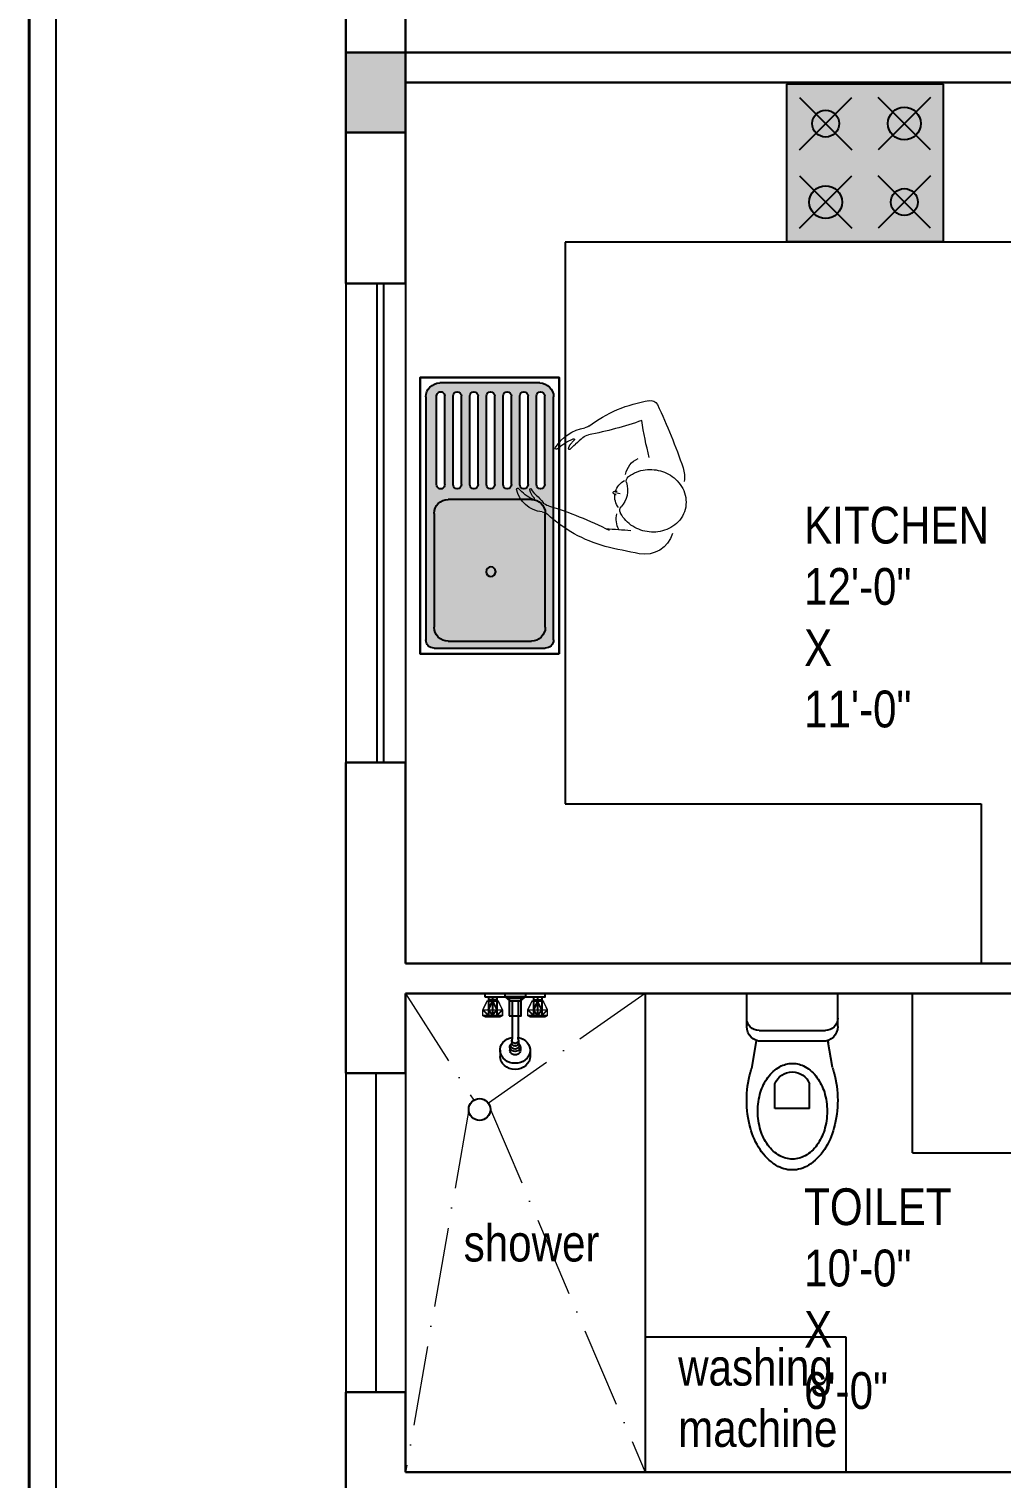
# Model space of a CAD drawing. Extents: x -454308 to 890911, y -14103 to 1343694.
# Drawn here: x 201802.1 to 201948.3, y 662371.2 to 662589.2 of the extents above; entities that cross this region are included whole.
import ezdxf

# ---------------------------------------------------------------- set-up
doc = ezdxf.new("R2010")
doc.units = 0
doc.header["$MEASUREMENT"] = 0
doc.linetypes.add('ACAD_ISO10W100', pattern=[18, 12, -3, 0, -3])
for name, color, linetype, lineweight in [('A-FURN', 35, 'Continuous', 5), ('A-Wall', 7, 'Continuous', 30), ('col', 232, 'Continuous', 30), ('Hatch Gris Claro', 9, 'Continuous', 9), ('sill', 32, 'Continuous', 25), ('TILE', 252, 'Continuous', 0), ('TXT', 42, 'Continuous', 25)]:
    doc.layers.add(name, color=color, linetype=linetype, lineweight=lineweight)
for name, color, linetype in [('cup', 126, 'Continuous'), ('ELE', 7, 'Continuous'), ('FURN', 250, 'Continuous'), ('FURNITURE', 250, 'Continuous'), ('stair', 135, 'Continuous'), ('TITLE', 7, 'Continuous'), ('WIN', 4, 'Continuous')]:
    doc.layers.add(name, color=color, linetype=linetype)
doc.styles.get("Standard").update_dxf_attribs({"font": 'stylu.ttf', "height": 7})

# ---------------------------------------------------------------- blocks, each defined once
blk = doc.blocks.new('A$C2FF36649')
at = {"layer": 'FURN', "ltscale": 5}
h = blk.add_hatch(color=252, dxfattribs=at)
h.set_gradient(color1=(132, 132, 132), rotation=89.99999999999996, one_color=1, tint=1, name='CYLINDER')
h.paths.add_polyline_path([(23.6293699095404, -1.27793573483e-05), (23.62936990955495, 23.62940410603552), (-4.78735018987e-05, 23.62940410825467), (-4.78735164506e-05, -1.27771381813e-05)])
at = {"layer": 'FURN'}
for p, q in [((23.62936990955495, 23.62940410603552), (-4.78735018987e-05, 23.62940410825467)), ((-4.78735018987e-05, 23.62940410825467), (-4.78735164506e-05, -1.27771381813e-05)), ((23.6293699095404, -1.27793573483e-05), (23.62936990955495, 23.62940410603552)), ((1.969070200284475, 13.78381373932279), (9.845542495415428, 21.66028603445375)), ((1.969070200284475, 21.66028603445375), (9.845542495415428, 13.78381373932279)), ((21.66025093810458, 21.66028603445375), (13.78377864297363, 13.78381373932279)), ((21.66025093810458, 13.78381373932279), (13.78377864297363, 21.66028603445375)), ((1.969070200255373, 1.969105296626366), (9.845542495386324, 9.845577591757321)), ((1.969070200255373, 9.845577591757321), (9.845542495386324, 1.969105296626366)), ((21.66025093809003, 1.969105296626366), (13.78377864295908, 9.845577591757321)), ((21.66025093809003, 9.845577591757321), (13.78377864295908, 1.969105296626366)), ((-4.78735164506e-05, -1.27771381813e-05), (23.6293699095404, -1.27793573483e-05))]:
    blk.add_line(p, q, dxfattribs=at)
for centre, radius in [((5.907306347842677, 17.72204988688827), 2.027331139159969), ((17.72201479054638, 17.72204988688827), 2.460688607613357), ((5.907306347828122, 5.907341444191843), 2.460688607613357), ((17.72201479051728, 5.907341444191843), 2.027331139159969)]:
    blk.add_circle(centre, radius, dxfattribs=at)
blk = doc.blocks.new('qwewerer')
at = {"layer": 'ELE', "color": 30}
for p, q in [((5777.864729340382, -153.8251510617486), (5777.864729340382, -153.9319056173227)), ((5778.01381470102, -153.8251510617486), (5778.01381470102, -153.9319056173227)), ((5778.07238394985, -154.1163303078803), (5777.806160091552, -154.1163303078803)), ((5777.742266365564, -154.1802240338755), (5777.742266365564, -154.3242960477486)), ((5777.795511137223, -154.1632069415577), (5778.083032904181, -154.1632069415577)), ((5778.13627767584, -154.1802240338755), (5778.13627767584, -154.3242960477486)), ((5778.13627767584, -154.3242960477486), (5777.742266365564, -154.3242960477486))]:
    blk.add_line(p, q, dxfattribs=at)
for points in [[(5777.939272020701, -153.5586362312772, 0.1424936983681253), (5777.868781488257, -153.5791414927578, 0.1071697165460671), (5777.79996798602, -153.6471735619467, 0.0786408298641539), (5777.758240304523, -153.7404567127194, 0.066012315555997), (5777.742266365564, -153.8609215864175, 0.06601231555599599), (5777.758240304523, -153.9813864601155, 0.0199642178922174), (5777.766040681807, -154.0062859962503, 0.1071697165460635)], [(5778.113627685658, -154.0030906231779, 0.0173725475895975), (5778.12030373688, -153.9813864601155, 0.0660123155559981), (5778.13627767584, -153.8609215864175, 0.0660123155559991), (5778.12030373688, -153.7404567127194, 0.0786408298641617), (5778.078576055384, -153.6471735619467, 0.1071697165460671), (5778.009762553158, -153.5791414927578, 0.1424936983681161), (5777.939272020701, -153.5586362312772, 0.1424936983681253)]]:
    blk.add_lwpolyline(points, format="xyb", dxfattribs=at)
blk.add_lwpolyline([(5777.940415183721, -153.6057114020998, 0.130744372021745), (5777.885658089344, -153.6202787820474, 0.1065289783166543), (5777.834235703803, -153.6665096307886, 0.0839786252461455), (5777.802288417603, -153.7312041130228, 0.0729101692013203), (5777.790254723171, -153.8132895390587, 0.0729101692013208), (5777.802288417603, -153.8953749650884, 0.0839786252461392), (5777.834235703803, -153.9600694473288, 0.1065289783166498), (5777.885658089344, -154.0063002960639, 0.1307443720217259), (5777.940415183721, -154.0208676760177, 0.1307443720217282), (5777.995172278093, -154.0063002960639, 0.1065289783166543), (5778.046594663637, -153.9600694473288, 0.0839786252461455), (5778.078541949835, -153.8953749650884, 0.0729101692013266), (5778.090575644256, -153.8132895390587, 0.072910169201322), (5778.078541949835, -153.7312041130228, 0.0839786252461514), (5778.046594663637, -153.6665096307886, 0.1065289783166485), (5777.995172278093, -153.6202787820474, 0.1307443720217304)], format="xyb", close=True, dxfattribs=at)
for points in [[(5778.01381470102, -153.8251510617486), (5777.864729340382, -153.8251510617486)], [(5777.766040681807, -154.0062859962503), (5777.784648466038, -154.1200604386613)], [(5778.113627685658, -154.0030906231779), (5778.094102085401, -154.1201346769984)]]:
    blk.add_lwpolyline(points, dxfattribs=at)
for centre, radius, start, end in [((5777.939272020694, -153.9044414533658), 0.0794411196541397, 200.2255843918751, 339.7744156081249), ((5777.806160091546, -154.1802240338755), 0.063893725991511, 90, 180), ((5778.072383949844, -154.1802240338755), 0.063893725991511, 0, 90), ((5777.795511137217, -154.2164517132111), 0.0532447716595925, 90, 180), ((5778.083032904174, -154.2164517132111), 0.0532447716595925, 0, 90)]:
    blk.add_arc(centre, radius, start, end, dxfattribs=at)
at = {"layer": 'TILE', "linetype": 'Continuous', "lineweight": 5}
for p, q in [((5777.878737078999, -153.9550531849793), (5777.878737078999, -153.955884745701)), ((5778.098371762094, -154.09454057172), (5778.098371762094, -154.1147874999581))]:
    blk.add_line(p, q, dxfattribs=at)
blk = doc.blocks.new('s')
for p, q in [((59167.75135631871, 41466.37151108135), (59167.75135631871, 41456.37151108135)), ((59235.75135631871, 41456.37151108135), (59167.75135631871, 41456.37151108135)), ((59167.75135631871, 41456.37151108135), (59184.7513563187, 41441.37151108135)), ((59218.75135631871, 41441.37151108135), (59184.7513563187, 41441.37151108135)), ((59191.75135631871, 41441.37151108135), (59191.75135631871, 41320.55602714825)), ((59211.7513563187, 41441.37151108135), (59211.7513563187, 41320.55602714873)), ((59235.75135631871, 41456.37151108135), (59218.75135631871, 41441.37151108135)), ((59235.75135631871, 41466.37151108135), (59235.75135631871, 41456.37151108135)), ((59184.25135631871, 41288.39779052301), (59184.25135631871, 41277.3977905229)), ((59190.75135631871, 41309.78989379467), (59190.75135631871, 41301.00568725122)), ((59212.75135631871, 41309.78989379467), (59212.75135631871, 41301.00568725122)), ((59219.2513563187, 41288.39779052288), (59219.2513563187, 41277.3977905229)), ((59151.75135631871, 41277.3977905229), (59151.75135631876, 41257.16543247992)), ((59251.75135631871, 41277.3977905229), (59251.75135631876, 41257.16543247992))]:
    blk.add_line(p, q)
for centre, start, end in [((59141.75135631928, 41320.55602714825), 349.3898011079829, 0), ((59261.75135631789, 41320.5560271485), 180, 190.610198892017)]:
    blk.add_arc(centre, 50, start, end)
for centre, major_axis, ratio, start_param, end_param in [((59201.75135631875, 41277.3977905229), (49.99999999999985, -5.504699999999999e-11), 0.8660254037841394, 1.772154247587343, 7.652623713186268), ((59201.75135631871, 41288.39779052288), (17.50000000002951, 3.0372e-12), 0.866025403780799, 2.35130852807815, 7.073469432686392), ((59201.75135631871, 41293.3977905229), (14.00000000002944, -2.2835e-12), 0.866025403782517, 2.47456775545474, 6.950210205322271), ((59201.75135631871, 41309.78989379467), (10.9999999999999, 1.83926e-11), 0.8758341972650082, 2.978972220107402, 6.445805740663133), ((59201.75135631871, 41301.00568725122), (11, -1.598e-12), 0.8758341972650008, 3.141592653589956, 6.283185307179751), ((59201.75135631875, 41257.16543247992), (49.99999999999996, -5.38083e-11), 0.8660254037841372, 3.141592653589782, 6.283185307179573), ((59201.75135631871, 41277.3977905229), (17.5000000000291, 6.559e-13), 0.8660254037808194, 3.141592653589748, 6.283185307179543)]:
    blk.add_ellipse(centre, major_axis=major_axis, ratio=ratio, start_param=start_param, end_param=end_param)
blk = doc.blocks.new('SHOWER MIXER-P')
for p, q in [((-15, -17), (-15, -12)), ((15, -17), (15, -12))]:
    blk.add_line(p, q)
for points in [[(-100, -12), (100, -12), (100, 0), (-100, 0)], [(-20, -75), (20, -75), (20, -17), (-20, -17)]]:
    blk.add_lwpolyline(points, close=True)
blk = doc.blocks.new('EREWRRWE')
at = {"layer": 'FURNITURE'}
for p, q in [((158119.8859890547, 672801.8788652142), (158119.8859890547, 672799.0894482582)), ((158120.5200435226, 672801.8788652142), (158120.5200435226, 672799.0894482582)), ((158121.1540979906, 672801.8788652142), (158121.1540979906, 672799.0894482582)), ((158126.6459878744, 672801.8788652142), (158126.6459878744, 672799.0894482582)), ((158127.2800423423, 672801.8788652142), (158127.2800423423, 672799.0894482582)), ((158127.9140968103, 672801.8788652142), (158127.9140968103, 672799.0894482582)), ((158119.8859890547, 672799.0894482582), (158119.0405830974, 672799.9348542155)), ((158121.1540979906, 672801.4561622356), (158119.8859890547, 672801.4561622356)), ((158119.8859890547, 672799.9348542155), (158120.5200435226, 672801.2448107463)), ((158120.5200435226, 672799.0894482582), (158119.8859890547, 672799.9348542155)), ((158120.5200435226, 672801.2448107463), (158121.1540979906, 672799.9348542155)), ((158121.1540979906, 672799.9348542155), (158120.5200435226, 672799.0894482582)), ((158121.1540979906, 672799.0894482582), (158121.9995039479, 672799.9348542155)), ((158126.6459878744, 672799.0894482582), (158125.8005819171, 672799.9348542155)), ((158126.6459878744, 672801.4561622356), (158127.9140968103, 672801.4561622356)), ((158127.2800423423, 672801.2448107463), (158126.6459878744, 672799.9348542155)), ((158126.6459878744, 672799.9348542155), (158127.2800423423, 672799.0894482582)), ((158127.9140968103, 672799.9348542155), (158127.2800423423, 672801.2448107463)), ((158127.2800423423, 672799.0894482582), (158127.9140968103, 672799.9348542155)), ((158127.9140968103, 672799.0894482582), (158128.7595027675, 672799.9348542155))]:
    blk.add_line(p, q, dxfattribs=at)
at = {"layer": 'FURNITURE', "const_width": 0.2147331131443195}
for points in [[(158119.0405830974, 672799.0894482582), (158119.4138298276, 672798.8776740659), (158121.6262572177, 672798.8776740659), (158121.9995039479, 672799.0894482582), (158121.9995039479, 672799.9348542155), (158121.3654494799, 672801.2448107463), (158119.6746375654, 672801.2448107463), (158119.0405830974, 672799.9348542155)], [(158128.7595027675, 672799.0894482582), (158128.3862560374, 672798.8776740659), (158126.1738286472, 672798.8776740659), (158125.8005819171, 672799.0894482582), (158125.8005819171, 672799.9348542155), (158126.434636385, 672801.2448107463), (158128.1254482996, 672801.2448107463), (158128.7595027675, 672799.9348542155)]]:
    blk.add_lwpolyline(points, close=True, dxfattribs=at)
for points in [[(158121.9995039479, 672799.9348542155), (158119.0405830974, 672799.9348542155)], [(158125.8005819171, 672799.9348542155), (158128.7595027675, 672799.9348542155)], [(158121.9995039479, 672799.0894482582), (158119.0405830974, 672799.0894482582)], [(158125.8005819171, 672799.0894482582), (158128.7595027675, 672799.0894482582)]]:
    blk.add_lwpolyline(points, dxfattribs=at)
at = {"layer": 'FURNITURE', "xscale": 0.0452994030559635, "yscale": 0.0452994030559635, "zscale": 0.0452994030559635}
blk.add_blockref('SHOWER MIXER-P', (158123.9000429325, 672802.422458051), dxfattribs=at)
at = {"layer": 'FURNITURE', "extrusion": (0, 0, -1), "xscale": 0.0452994030559635, "yscale": 0.0452994030559635, "zscale": -0.0452994030559635}
blk.add_blockref('s', (-160805.7040392407, 670924.0205817025), dxfattribs=at)
blk = doc.blocks.new('rtrttet')
at = {"layer": 'FURN', "ltscale": 5}
h = blk.add_hatch(color=252, dxfattribs=at)
h.set_gradient(color1=(132, 132, 132), rotation=89.99999999999996, one_color=1, tint=1, name='CURVED')
edge = h.paths.add_edge_path(flags=16)
edge.add_line((50990.56004541033, -3347.328410503327), (50990.56004541033, -3359.910334155564))
edge.add_arc((50991.15078083245, -3359.910334155564), 0.5907354221348183, 180, 360)
edge.add_line((50991.7415162546, -3359.910334155564), (50991.7415162546, -3347.328410503327))
edge.add_arc((50991.15078083245, -3347.328410503327), 0.5907354221348183, 0, 180)
edge = h.paths.add_edge_path(flags=16)
edge.add_line((50992.92298709886, -3347.328410503327), (50992.92298709886, -3359.910334155564))
edge.add_arc((50993.51372252098, -3359.910334155564), 0.5907354221348183, 180, 360)
edge.add_line((50994.10445794313, -3359.910334155564), (50994.10445794313, -3347.328410503327))
edge.add_arc((50993.51372252098, -3347.328410503327), 0.5907354221348183, 0, 180)
edge = h.paths.add_edge_path(flags=16)
edge.add_line((50995.28592878741, -3347.328410503327), (50995.28592878741, -3359.910334155564))
edge.add_arc((50995.87666420952, -3359.910334155564), 0.5907354221348183, 180, 360)
edge.add_line((50996.46739963167, -3359.910334155564), (50996.46739963167, -3347.328410503327))
edge.add_arc((50995.87666420952, -3347.328410503327), 0.5907354221348183, 0, 180)
edge = h.paths.add_edge_path(flags=16)
edge.add_line((50997.64887047594, -3347.328410503327), (50997.64887047594, -3359.910334155564))
edge.add_arc((50998.23960589809, -3359.910334155564), 0.5907354221348183, 180, 360)
edge.add_line((50998.83034132022, -3359.910334155564), (50998.83034132022, -3347.328410503327))
edge.add_arc((50998.23960589809, -3347.328410503327), 0.5907354221348183, 0, 180)
edge = h.paths.add_edge_path(flags=16)
edge.add_line((50989.37857456606, -3347.328410503327), (50989.37857456606, -3359.910334155564))
edge.add_arc((50988.78783914392, -3359.910334155564), 0.5907354221348183, -180, 0, ccw=False)
edge.add_line((50988.19710372178, -3359.910334155564), (50988.19710372178, -3347.328410503327))
edge.add_arc((50988.78783914392, -3347.328410503327), 0.5907354221348183, 0, 180, ccw=False)
edge = h.paths.add_edge_path(flags=16)
edge.add_line((50987.01563287752, -3347.328410503327), (50987.01563287752, -3359.910334155564))
edge.add_arc((50986.42489745539, -3359.910334155564), 0.5907354221348183, -180, 0, ccw=False)
edge.add_line((50985.83416203325, -3359.910334155564), (50985.83416203325, -3347.328410503327))
edge.add_arc((50986.42489745539, -3347.328410503327), 0.5907354221348183, 0, 180, ccw=False)
edge = h.paths.add_edge_path()
edge.add_line((51000.09801564757, -3325.312846690668), (51000.09801564757, -3359.787715925591))
edge.add_arc((50998.12889757379, -3359.787715925591), 1.969118073782724, -90, 0, ccw=False)
edge.add_line((50998.12889757379, -3361.756833999378), (50983.95124744254, -3361.756833999378))
edge.add_arc((50983.95124744254, -3359.787715925591), 1.969118073782724, 180, 270, ccw=False)
edge.add_line((50981.98212936877, -3359.787715925591), (50981.98212936877, -3325.312846690668))
edge.add_arc((50983.16360021303, -3325.312846690668), 1.181470844269636, 90, 180, ccw=False)
edge.add_line((50983.16360021303, -3324.131375846385), (50998.9165448033, -3324.131375846385))
edge.add_arc((50998.9165448033, -3325.312846690668), 1.181470844269636, 0, 90, ccw=False)
edge = h.paths.add_edge_path(flags=16)
edge.add_line((50984.65269118897, -3347.328410503327), (50984.65269118897, -3359.910334155564))
edge.add_arc((50984.07785513079, -3347.312511139378), 0.5750558960384421, 358.4156626171143, 541.5843373828856)
edge.add_arc((50984.07785513079, -3359.926233519499), 0.5750558960384421, 178.4156626171142, 361.5843373828858)
edge.add_line((50983.5030190726, -3347.335673492086), (50983.5030190726, -3359.910334155564))
h = blk.add_hatch(color=252, dxfattribs=at)
h.set_gradient(color1=(132, 132, 132), rotation=89.99999999999996, one_color=1, tint=1, name='CURVED')
edge = h.paths.add_edge_path()
edge.add_line((50999.21622282836, -3327.1003559008), (50999.21622282836, -3343.247124105828))
edge.add_arc((50997.24710475459, -3343.247124105828), 1.969118073782724, -90, 0, ccw=False)
edge.add_line((50997.24710475459, -3345.216242179598), (50985.43239631189, -3345.216242179598))
edge.add_arc((50985.43239631189, -3343.247124105828), 1.969118073782724, 180, 270, ccw=False)
edge.add_line((50983.46327823809, -3343.247124105828), (50983.46327823809, -3327.1003559008))
edge.add_arc((50985.43239631189, -3327.1003559008), 1.969118073782724, 90, 180, ccw=False)
edge.add_line((50985.43239631189, -3325.131237827027), (50997.24710475459, -3325.131237827027))
edge.add_arc((50997.24710475459, -3327.1003559008), 1.969118073782724, 0, 90, ccw=False)
at = {"layer": 'ELE'}
blk.add_lwpolyline([(51000.88566287708, -3323.343728616881), (50981.19448213926, -3323.343728616881), (50981.19448213926, -3362.544481228896), (51000.88566287708, -3362.544481228896)], close=True, dxfattribs=at)
blk.add_circle((50991.20272050669, -3334.973535494666), 0.6792338294544606, dxfattribs=at)
at = {"layer": 'FURN'}
for p, q in [((50981.19448213926, -3323.343728616881), (51000.88566287708, -3323.343728616881)), ((50981.19448213926, -3362.544481228896), (50981.19448213926, -3323.343728616881)), ((50983.16360021303, -3324.131375846385), (50998.9165448033, -3324.131375846385)), ((51000.88566287708, -3323.343728616881), (51000.88566287708, -3362.544481228896)), ((50981.98212936877, -3359.787715925591), (50981.98212936877, -3325.312846690668)), ((50985.13271828683, -3325.131237827027), (50996.94742672952, -3325.131237827027)), ((50985.13271828683, -3325.131237827027), (50996.94742672952, -3325.131237827027)), ((51000.09801564757, -3325.312846690668), (51000.09801564757, -3359.787715925591)), ((50983.16360021303, -3343.247124105828), (50983.16360021303, -3327.1003559008)), ((50983.16360021303, -3343.247124105828), (50983.16360021303, -3327.1003559008)), ((50998.9165448033, -3327.1003559008), (50998.9165448033, -3343.247124105828)), ((50998.9165448033, -3327.1003559008), (50998.9165448033, -3343.247124105828)), ((50996.94742672952, -3345.216242179598), (50985.13271828683, -3345.216242179598)), ((50996.94742672952, -3345.216242179598), (50985.13271828683, -3345.216242179598)), ((50983.5030190726, -3347.335673492086), (50983.5030190726, -3359.910334155564)), ((50998.12889757379, -3361.756833999378), (50983.95124744254, -3361.756833999378)), ((51000.88566287708, -3362.544481228896), (50981.19448213926, -3362.544481228896))]:
    blk.add_line(p, q, dxfattribs=at)
at = {"layer": 'FURN', "color": 0}
for p, q in [((50984.65269118897, -3347.328410503327), (50984.65269118897, -3359.910334155564)), ((50985.83416203325, -3347.328410503327), (50985.83416203325, -3359.910334155564)), ((50987.01563287752, -3347.328410503327), (50987.01563287752, -3359.910334155564)), ((50988.19710372178, -3347.328410503327), (50988.19710372178, -3359.910334155564)), ((50989.37857456606, -3347.328410503327), (50989.37857456606, -3359.910334155564)), ((50990.56004541033, -3347.328410503327), (50990.56004541033, -3359.910334155564)), ((50991.7415162546, -3347.328410503327), (50991.7415162546, -3359.910334155564)), ((50992.92298709886, -3347.328410503327), (50992.92298709886, -3359.910334155564)), ((50994.10445794313, -3347.328410503327), (50994.10445794313, -3359.910334155564)), ((50995.28592878741, -3347.328410503327), (50995.28592878741, -3359.910334155564)), ((50996.46739963167, -3347.328410503327), (50996.46739963167, -3359.910334155564)), ((50997.64887047594, -3347.328410503327), (50997.64887047594, -3359.910334155564)), ((50998.83034132022, -3347.328410503327), (50998.83034132022, -3359.910334155564))]:
    blk.add_line(p, q, dxfattribs=at)
at = {"layer": 'FURN'}
for centre, radius, start, end in [((50983.16360021303, -3325.312846690668), 1.181470844269636, 90, 180), ((50998.9165448033, -3325.312846690668), 1.181470844269636, 0, 90), ((50985.13271828683, -3327.1003559008), 1.969118073782724, 90, 180), ((50985.13271828683, -3327.1003559008), 1.969118073782724, 90, 180), ((50996.94742672952, -3327.1003559008), 1.969118073782724, 0, 90), ((50996.94742672952, -3327.1003559008), 1.969118073782724, 0, 90), ((50985.13271828683, -3343.247124105828), 1.969118073782724, 180, 270), ((50985.13271828683, -3343.247124105828), 1.969118073782724, 180, 270), ((50996.94742672952, -3343.247124105828), 1.969118073782724, 270, 0), ((50996.94742672952, -3343.247124105828), 1.969118073782724, 270, 0), ((50984.07785513079, -3347.312511139378), 0.5750558960384421, 358.4156626171143, 181.5843373828857), ((50986.42489745539, -3347.328410503327), 0.5907354221348183, 0, 180), ((50988.78783914392, -3347.328410503327), 0.5907354221348183, 0, 180), ((50991.15078083245, -3347.328410503327), 0.5907354221348183, 0, 180), ((50993.51372252098, -3347.328410503327), 0.5907354221348183, 0, 180), ((50995.87666420952, -3347.328410503327), 0.5907354221348183, 0, 180), ((50998.23960589809, -3347.328410503327), 0.5907354221348183, 0, 180), ((50983.95124744254, -3359.787715925591), 1.969118073782724, 180, 270), ((50984.07785513079, -3359.926233519499), 0.5750558960384421, 178.4156626171142, 1.584337382885721), ((50986.42489745539, -3359.910334155564), 0.5907354221348183, 180, 0), ((50988.78783914392, -3359.910334155564), 0.5907354221348183, 180, 0), ((50991.15078083245, -3359.910334155564), 0.5907354221348183, 180, 0), ((50993.51372252098, -3359.910334155564), 0.5907354221348183, 180, 0), ((50995.87666420952, -3359.910334155564), 0.5907354221348183, 180, 0), ((50998.23960589809, -3359.910334155564), 0.5907354221348183, 180, 0), ((50998.12889757379, -3359.787715925591), 1.969118073782724, 270, 0)]:
    blk.add_arc(centre, radius, start, end, dxfattribs=at)
blk = doc.blocks.new('pessoa_2')
at = {"layer": 'A-FURN', "lineweight": 0}
blk.add_line((0.0082905000000153, -0.3430909438627481), (0.0082905000000153, -0.35964674386274), dxfattribs=at)
for points in [[(0.0715221000000099, -0.3285088438627497), (0.0725568000000152, -0.3276577438627441), (0.0785391000000146, -0.3222931438627512), (0.0840813000000083, -0.3165535438627387), (0.0891723000000155, -0.310485743862742), (0.0938055000000162, -0.3041347438627469), (0.09797880000000699, -0.2975416438627434), (0.1016937000000126, -0.2907439438627506), (0.1049532000000113, -0.2837755438627454), (0.1077624000000128, -0.2766670438627443), (0.1101267000000092, -0.2694445438627468), (0.1120515000000068, -0.2621323438627456), (0.1135428000000047, -0.2547511438627481), (0.1146042000000023, -0.247320743862744), (0.1152399000000059, -0.2398579438627451), (0.115451400000012, -0.2323792438627521), (0.1152399000000059, -0.2249008438627413), (0.1146045000000129, -0.2174380438627423), (0.1135431000000153, -0.2100073438627419), (0.1120521000000139, -0.2026264438627408), (0.1101273000000162, -0.1953139438627431), (0.1077633000000162, -0.1880917438627421), (0.1049541000000147, -0.1809829438627446), (0.1016946000000161, -0.1740145438627394), (0.0979800000000069, -0.1672168438627466), (0.093806700000016, -0.1606237438627431), (0.0891735000000154, -0.1542724438627516), (0.0840828000000045, -0.1482046438627407), (0.0785406000000109, -0.142464743862746), (0.0725583000000114, -0.1371001438627388), (0.0661533000000105, -0.1321603438627505), (0.0593499000000151, -0.1276951438627378), (0.0521793000000059, -0.123754643862739), (0.04468080000000901, -0.1203862438627397), (0.0369018000000097, -0.1176328438627507), (0.0288954000000104, -0.1155325438627415), (0.0207225000000051, -0.1141147438627428), (0.0124473000000052, -0.1134004438627443), (0.0041376000000071, -0.1134001438627479), (-0.0041375999999929, -0.11411414386275), (-0.0123104999999839, -0.1155316438627523), (-0.0203168999999832, -0.1176319438627473), (-0.0280961999999931, -0.1203850438627398), (-0.0355943999999937, -0.1237531438627428), (-0.042765299999985, -0.1276933438627452), (-0.0495689999999911, -0.1321582438627473), (-0.0559742999999884, -0.1370980438627498), (-0.0619565999999878, -0.1424623438627464), (-0.0674990999999921, -0.1482022438627411), (-0.0725897999999887, -0.1542697438627414), (-0.0772232999999858, -0.1606207438627507), (-0.0813968999999872, -0.16721384386274), (-0.0851117999999929, -0.1740112438627506), (-0.0883712999999915, -0.1809796438627416), (-0.0911807999999894, -0.188088443862739), (-0.0935450999999859, -0.1953106438627401), (-0.0954701999999941, -0.2026228438627413), (-0.0969611999999955, -0.2100037438627424), (-0.0980228999999895, -0.2174344438627429), (-0.0986585999999932, -0.2248972438627419), (-0.0988703999999956, -0.2323756438627385), (-0.0986588999999896, -0.2398543438627456), (-0.0980237999999929, -0.2473171438627446), (-0.0969623999999954, -0.2547478438627451), (-0.0954716999999903, -0.2621287438627462), (-0.0935468999999927, -0.2694412438627438), (-0.0911828999999926, -0.2766634438627449), (-0.0883739999999875, -0.2837725438627387), (-0.0851147999999853, -0.2907409438627439), (-0.0814001999999903, -0.297538643862751), (-0.0772268999999852, -0.3041317438627402), (-0.0725939999999952, -0.3104830438627459), (-0.0675032999999843, -0.3165508438627427), (-0.0619610999999907, -0.322291043862748), (-0.0559790999999876, -0.3276556438627409), (-0.0549401999999901, -0.3285094438627425)], [(0.0019161000000167, -0.3554740438627419), (0.0019383000000062, -0.3556558438627491), (0.0020394000000152, -0.356409443862745), (0.0021666000000096, -0.3572341438627404), (0.0023283000000163, -0.3581425438627406), (0.0025353000000052, -0.3591463438627471), (0.002802900000006, -0.3602566438627406), (0.0031515000000155, -0.3614782438627486), (0.0036075000000153, -0.3628018438627407), (0.004203000000004, -0.3641899438627405), (0.0049695000000156, -0.3655594438627503), (0.0059247000000084, -0.36676634386275), (0.0070539000000167, -0.3676156438627487), (0.0082902000000047, -0.3679246438627501), (0.0095262000000105, -0.3676159438627451), (0.0106554000000045, -0.3667666438627464), (0.011610900000008, -0.3655597438627467), (0.0123774000000054, -0.3641902438627511), (0.0129729000000083, -0.3628021438627513), (0.0134292000000045, -0.361478543862745), (0.013777800000014, -0.3602572438627476), (0.0140454000000148, -0.3591466438627435), (0.0142524000000037, -0.3581428438627512), (0.0144141000000104, -0.3572347438627474), (0.0145416000000154, -0.3564097438627414), (0.0146427000000102, -0.3556561438627455), (0.0146652000000103, -0.3554743438627526)], [(0.1202703000000156, -0.5444830438627406), (0.1201641000000109, -0.5446996438627423), (0.1197477000000049, -0.5459518438627387), (0.1197396000000026, -0.5471557438627457), (0.1202076000000147, -0.54819764386275), (0.1211124000000154, -0.548991743862743), (0.1223247000000072, -0.5495125438627471), (0.1236855000000077, -0.5497906438627496), (0.1250637000000125, -0.5498839438627388), (0.1263774000000097, -0.5498512438627472), (0.1275873000000161, -0.5497396438627506), (0.1286820000000119, -0.5495824438627466), (0.1296660000000145, -0.5494006438627395), (0.130549500000015, -0.5492074438627415), (0.1313460000000077, -0.5490106438627436), (0.1320678000000157, -0.5488144438627387), (0.1327263000000158, -0.5486209438627441), (0.1333323000000064, -0.5484313438627453), (0.1338939000000039, -0.5482453438627461), (0.1344186000000036, -0.548062943862746), (0.134913300000008, -0.5478835438627386), (0.1353834000000091, -0.5477065438627449), (0.1358334000000099, -0.5475304438627405), (0.136267800000013, -0.547354943862743), (0.1366905000000145, -0.5471788438627386), (0.137104800000003, -0.547000643862745), (0.1375140000000101, -0.5468197438627413), (0.137921100000014, -0.546634343862749), (0.1383297000000141, -0.5464429438627434), (0.13874220000001, -0.5462443438627389), (0.1391619000000048, -0.5460364438627467), (0.1395924000000122, -0.5458168438627382), (0.140037300000003, -0.5455834438627392), (0.1404999000000089, -0.5453329438627466), (0.1409850000000148, -0.5450620438627425), (0.1414971000000094, -0.5447659438627426), (0.1420416000000131, -0.5444392438627405), (0.1426239000000038, -0.5440756438627404), (0.1432503000000054, -0.5436667438627439), (0.1437423000000138, -0.5433313438627465)]]:
    blk.add_lwpolyline(points, dxfattribs=at)
for centre, radius, start, end in [((-0.0789965999999964, -0.2376913438627497), 0.09999989999999999, 93.95830000000092, 178.237200000009), ((0.0908004000000062, -0.2366653438627395), 0.09999989999999999, 58.80300000000054, 86.08640000000842), ((-0.9145712999999916, -1.896930143862745), 2.040941099999999, 52.22200000000533, 58.80300000000054), ((1.861025400000014, -0.2974015438627475), 2.040941099999999, 178.2370999999941, 181.6154000000121), ((-1.118127299999982, -0.1827745438627488), 1.015361099999998, 349.6634400000123, 354.5040299999997), ((0.6194082000000094, 0.6293989561372513), 1.015362, 242.611500000009, 249.9389999999944), ((0.3199914000000064, -0.3040702438627392), 0.0256575, 331.5185399999927, 51.04809999998479), ((-0.0609701999999857, -0.2598982438627502), 0.080019, 230.1335999999839, 270), ((-0.0433904999999868, -0.314698043862748), 0.0179472, 230.2127999999957, 300.3372000000075), ((0.0108207000000107, -0.2944489438627471), 0.06696150000000001, 221.5632000000084, 263.3251999999886), ((0.0082905000000153, -0.4030093438627489), 0.084375, 59.6633000000076, 120.3366999999924), ((0.0057603000000057, -0.2944489438627471), 0.0669618, 276.6748340000024, 318.4368199999951), ((0.0599715000000032, -0.314698043862748), 0.0179472, 239.6627999999924, 309.7872000000044), ((0.0775512000000163, -0.2598982438627502), 0.0800187, 270, 322.1874699999939), ((1.344170100000011, -0.9892771438627505), 1.2623625, 148.2156999999931, 156.8382999999994), ((-0.0936305999999974, -0.1424908438627455), 0.4697055000000001, 310.7222299999934, 338.5449100000022), ((0.2900526000000099, -0.3322537438627506), 0.4697055000000001, 182.7679000000029, 210.7546999999934), ((-1.343262599999988, -0.6737299438627389), 1.2623625, 4.474949999986903, 14.70509999999279), ((0.1542828000000043, -0.4832281438627464), 0.0307893, 301.1911100000098, 341.9938699999996), ((0.2328885000000156, -0.5218054438627462), 0.0307893, 130.7228999999979, 158.0512000000002), ((-0.0039104999999893, -0.4284640438627463), 0.1977522, 306.2606871242373, 325.2982200000115), ((0.0654840000000121, -0.4543420438627522), 0.1496976, 289.9131500000132, 338.0506600000113), ((0.0745572000000152, -0.4480978438627404), 0.1066338, 295.3385600000137, 309.6524200000035), ((0.3599766000000102, -0.7924678438627524), 0.3406439999999999, 123.8513999999867, 129.6532000000129), ((0.1097004000000084, -0.4744837438627485), 0.0768018, 296.3088699999972, 305.6404499999837), ((0.156200400000003, -0.5393377438627454), 0.003, 325.2992699999997, 125.6404999999948), ((-0.1400540999999862, -0.5881879438627493), 0.0307893, 352.8745299999906, 30.75489999998636), ((-0.0104747999999972, -0.6043861438627403), 0.09979860000000002, 172.8745999999907, 245.4198000000106), ((-0.0539636999999971, -0.5755972438627452), 0.0307893, 179.318499999986, 220.1211000000018), ((-0.3478952999999905, -0.8026303438627451), 0.3406442999999999, 31.6599999999926, 37.46180000000458), ((0.1151109000000048, -0.5913358438627512), 0.0039897, 121.0123999999909, 289.9136000000095), ((-0.0713573999999966, -0.6313090438627427), 0.003, 38.53009999999812, 190.0013000000109), ((0.0550023000000124, -0.6062158438627421), 0.131835, 191.2655000000141, 218.3773999999978), ((-0.0089300999999864, -0.5815981438627489), 0.0768015, 218.5301999999942, 242.1095999999985), ((0.0328143000000125, -0.5678629438627496), 0.1066338, 211.6606000000139, 225.9744999999936), ((-0.0430736999999937, -0.6470047438627518), 0.0030441, 234.2125999999947, 54.2138000000189), ((-0.0518933999999973, -0.6907156438627453), 0.0044262, 268.7776999999846, 36.79879999998944)]:
    blk.add_arc(centre, radius, start, end, dxfattribs=at)
blk = doc.blocks.new('colummn')
at = {"layer": 'Hatch Gris Claro'}
blk.add_hatch(color=256, dxfattribs=at).paths.add_polyline_path([(154558.6418708955, 675547.1724355803), (154567.6418708955, 675547.1724355803), (154567.6418708955, 675559.1724355803), (154558.6418708955, 675559.1724355803)])
at = {"layer": 'col'}
blk.add_lwpolyline([(154558.6418708955, 675547.1724355803), (154567.6418708955, 675547.1724355803), (154567.6418708955, 675559.1724355803), (154558.6418708955, 675559.1724355803), (154558.6418708955, 675547.1724355803)], dxfattribs=at)

msp = doc.modelspace()

# ---------------------------------------------------------------- linework, layer by layer
at = {"layer": 'A-Wall'}
for p, q in [((201849.7084530195, 662695.1225810092), (201849.7084530195, 662550.8821018186)), ((201858.7084530195, 662695.1225810092), (201858.7084530195, 662585.6294601791)), ((202003.1962905687, 662585.629460179), (201858.7084530195, 662585.6294601791)), ((201858.7084530195, 662581.129460179), (201858.7084530195, 662550.8821018186)), ((202003.1962905687, 662581.129460179), (201858.7084530195, 662581.129460179)), ((201858.7084530195, 662550.8821018187), (201849.7084530195, 662550.8821018187)), ((201849.7084530195, 662478.8821018188), (201849.7084530195, 662432.1347434585)), ((201858.7084530195, 662478.8821018187), (201849.7084530195, 662478.8821018188)), ((201858.7084530195, 662478.8821018187), (201858.7084530195, 662448.6347434584)), ((201858.7084530195, 662448.6347434584), (202007.6962905672, 662448.6347434584)), ((201858.7084530195, 662444.1347434584), (202003.196290567, 662444.1347434584)), ((201858.7084530195, 662444.1347434584), (201858.7084530196, 662432.1347434585)), ((201858.7084530195, 662432.1347434584), (201849.7084530195, 662432.1347434584)), ((201849.7084530195, 662384.1347434585), (201849.7084530195, 662230.3481936075)), ((201858.7084530195, 662384.1347434584), (201849.7084530195, 662384.1347434585)), ((201858.7084530196, 662384.1347434584), (201858.7084530195, 662372.1347434584)), ((201858.7084530195, 662372.1347434584), (202007.6962905672, 662372.1347434584))]:
    msp.add_line(p, q, dxfattribs=at)
at = {"layer": 'cup'}
for p, q in [((201882.7084530195, 662557.129460179), (201882.7084530195, 662472.6347434585)), ((201967.1962905685, 662557.1294601789), (201882.7084530195, 662557.129460179)), ((201882.7084530195, 662472.6347434584), (201945.2023717934, 662472.6347434584)), ((201945.2023717934, 662472.6347434584), (201945.2023717934, 662448.6347434584)), ((201894.7084530197, 662444.1347434582), (201894.7084530187, 662372.1347434584)), ((201934.9075463521, 662420.1347434584), (201934.9075463523, 662444.1347434587)), ((201934.9075463521, 662420.1347434584), (202003.196290567, 662420.1347434584))]:
    msp.add_line(p, q, dxfattribs=at)
msp.add_lwpolyline([(201924.9447666774, 662392.4264080031), (201894.7084530187, 662392.4264080031), (201894.7084530187, 662372.1347434584), (201924.9447666774, 662372.1347434584)], close=True, dxfattribs=at)
at = {"layer": 'sill'}
for p, q in [((201849.7084530196, 662550.8821018187), (201849.7084530197, 662478.8821018185)), ((201858.7084530195, 662550.8821018187), (201858.7084530206, 662478.8821018187)), ((201849.7084530195, 662432.1347434584), (201849.7084530189, 662384.1347434584)), ((201858.7084530196, 662432.1347434584), (201858.7084530189, 662384.1347434584))]:
    msp.add_line(p, q, dxfattribs=at)
msp.add_circle((201869.8209904449, 662426.66991582), 1.634680976946598, dxfattribs=at)
at = {"layer": 'stair', "linetype": 'ACAD_ISO10W100', "lineweight": 0}
for p, q in [((201858.7084530195, 662444.1347434584), (201868.9434514438, 662428.0490848444)), ((201894.7084530197, 662444.1347434582), (201871.1590709745, 662427.6089165616)), ((201868.186309468, 662426.66991582), (201858.7084530195, 662372.1347434584)), ((201871.4556714219, 662426.66991582), (201894.7084530187, 662372.1347434584))]:
    msp.add_line(p, q, dxfattribs=at)
at = {"layer": 'TITLE', "color": 7, "lineweight": 40, "elevation": 5463.892367700868}
msp.add_lwpolyline([(201802.0981564198, 662147.3179525553), (202651.7489319764, 662147.3179525553), (202651.7489319764, 662813.1084619806), (201802.0981564198, 662813.1084619806)], close=True, dxfattribs=at)
at = {"layer": 'TITLE', "color": 7, "elevation": 5463.892367700868}
msp.add_lwpolyline([(201806.1348054883, 662151.3546016238), (202647.7122829078, 662151.3546016238), (202647.7122829078, 662809.071812912), (201806.1348054883, 662809.071812912)], close=True, dxfattribs=at)
at = {"layer": 'WIN'}
for p, q in [((201854.4523717922, 662478.8821018186), (201854.4523717922, 662550.8821018187)), ((201855.4523717922, 662478.8821018186), (201855.4523717922, 662550.8821018187)), ((201854.2084530195, 662432.1347434584), (201854.2084530195, 662384.1347434584))]:
    msp.add_line(p, q, dxfattribs=at)

# ---------------------------------------------------------------- block references
at = {"layer": 'A-FURN'}
msp.add_blockref('A$C2FF36649', (201915.9366146094, 662557.2405327341), dxfattribs=at)
for name, p, xscale, yscale, zscale, rotation in [('rtrttet', (147820.8493337812, 658972.4808794667), -1.059999999999491, 1.059999999999945, 1.06, 180), ('pessoa_2', (201905.5229375094, 662515.6916702104), -43.70907628291624, 43.70907628291616, 43.70907628291621, 257.6172321686926)]:
    msp.add_blockref(name, p, dxfattribs=dict(at, xscale=xscale, yscale=yscale, zscale=zscale, rotation=rotation))
at = {"layer": 'A-Wall'}
msp.add_blockref('EREWRRWE', (43751.26296486444, -10358.28771459265), dxfattribs=at)
at = {"layer": 'ELE'}
msp.add_blockref('colummn', (47291.06658212401, -12973.54297540116), dxfattribs=at)
at = {"layer": 'ELE', "xscale": -34.69827985391021, "yscale": 34.69827985391021, "zscale": 34.69827985391021, "rotation": 180}
msp.add_blockref('qwewerer', (1432.255650547188, 657089.3471309359), dxfattribs=at)

# ---------------------------------------------------------------- texts
at = {"layer": 'TXT', "lineweight": 25, "char_height": 5.528883617601077, "width": 0.19630652361327, "attachment_point": 1}
for s, insert in [('{\\fArial Narrow|b0|i0|c0|p34;   KITCHEN\\P12\'-0" X 11\'-0"}', (201918.5957334831, 662517.3246831892)), ('{\\fArial Narrow|b0|i0|c0|p34;    TOILET\\P10\'-0" X 6\'-0"}', (201918.5957334831, 662414.8066881108)), ('{\\fArial Narrow|b0|i0|c0|p34;shower}', (201867.4339837872, 662409.3319425419)), ('{\\fArial Narrow|b0|i0|c0|p34;washing\\Pmachine}', (201899.670783097, 662390.6653527519))]:
    msp.add_mtext(s, dxfattribs=dict(at, insert=insert))

doc.saveas('drawing.dxf')
